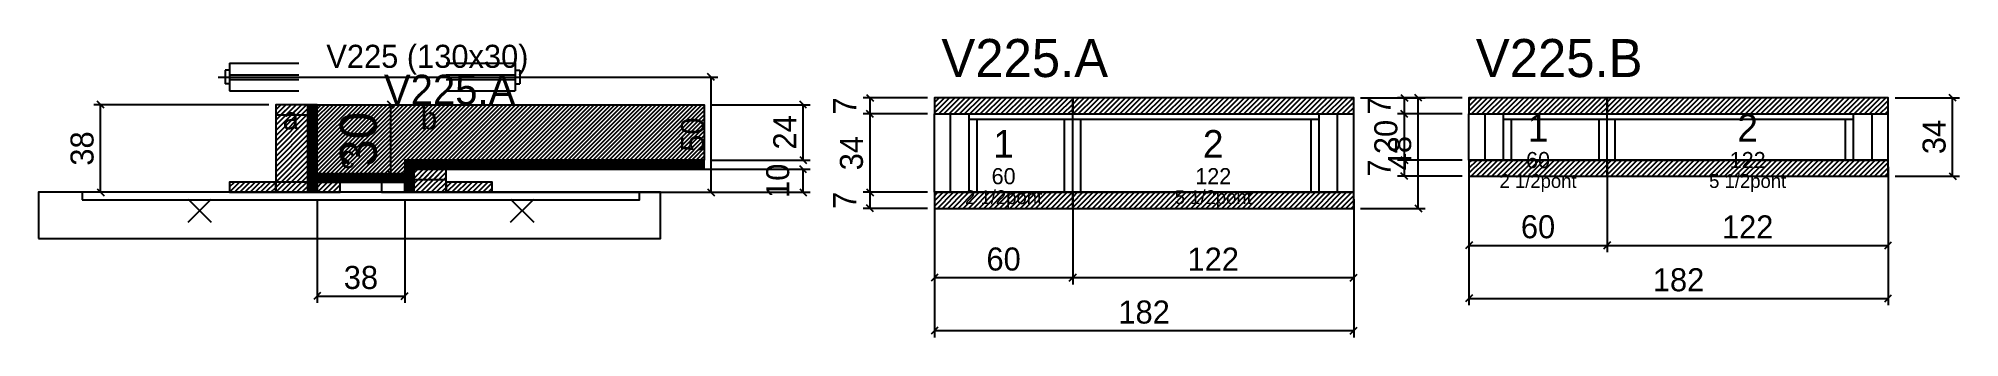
# Model space of a CAD drawing. Extents: x -81 to 753, y -97 to 33.
import ezdxf
from ezdxf.enums import TextEntityAlignment as Align

# ---------------------------------------------------------------- set-up
doc = ezdxf.new("R2010")
doc.units = 0
for name, color, linetype in [('5', 5, 'Continuous'), ('barrote', 126, 'Continuous'), ('CONCRETO', 251, 'Continuous'), ('COTA', 241, 'Continuous'), ('Cota Seção (2x)', 241, 'Continuous'), ('detalhes', 7, 'Continuous'), ('Hachura', 251, 'Continuous'), ('Madeira', 126, 'Continuous'), ('NOMENCLATURA', 7, 'Continuous'), ('Painéis', 200, 'Continuous'), ('presilha', 224, 'Continuous'), ('SARR_2.2x7', 40, 'Continuous'), ('SARR_3.5x7', 81, 'Continuous'), ('SCO-___-LAJ', 224, 'Continuous'), ('TENSOR', 224, 'Continuous'), ('texto', 7, 'Continuous'), ('Texto Seção', 7, 'Continuous')]:
    doc.layers.add(name, color=color, linetype=linetype)
doc.dimstyles.new('PAINEL', dxfattribs={"dimtxt": 10, "dimasz": 3, "dimexe": 3, "dimexo": 3, "dimgap": 3, "dimtad": 1, "dimblk": 'OBLIQUE', "dimblk1": 'OBLIQUE', "dimcen": 2.5, "dimclrd": 4, "dimclre": 4, "dimclrt": 240, "dimazin": 3, "dimtfac": 1, "dimtmove": 0, "dimatfit": 3})
doc.dimstyles.new('SECAO2X', dxfattribs={"dimtxt": 16, "dimasz": 3, "dimexe": 3, "dimexo": 3, "dimgap": 3, "dimtad": 1, "dimblk": 'OBLIQUE', "dimblk1": 'OBLIQUE', "dimcen": 2.5, "dimclrd": 4, "dimclre": 4, "dimclrt": 240, "dimazin": 3, "dimtfac": 1, "dimtmove": 0, "dimatfit": 3})

# ---------------------------------------------------------------- blocks, each defined once
blk = doc.blocks.new('_OBLIQUE')
at = {"color": 0, "linetype": 'BYBLOCK'}
blk.add_line((-0.5, -0.5), (0.5, 0.5), dxfattribs=at)

msp = doc.modelspace()

# ---------------------------------------------------------------- hatches: boundary and pattern name
at = {"layer": 'COTA'}
h = msp.add_hatch(dxfattribs=at)
h.set_pattern_fill('ANSI31', scale=0.4)
h.paths.add_polyline_path([(40, -26), (40, 4), (208, 4), (208, -20), (78, -20), (78, -26)])
h = msp.add_hatch(dxfattribs=at)
h.set_pattern_fill('ANSI31', scale=0.5)
h.paths.add_polyline_path([(308, 0), (368, 0), (368, 7), (308, 7)])
h = msp.add_hatch(dxfattribs=at)
h.set_pattern_fill('ANSI31', scale=0.5)
h.paths.add_polyline_path([(368, 0), (490, 0), (490, 7), (368, 7)])
h = msp.add_hatch(dxfattribs=at)
h.set_pattern_fill('ANSI31', scale=0.5)
h.paths.add_polyline_path([(540, 0), (600, 0), (600, 7), (540, 7)])
h = msp.add_hatch(dxfattribs=at)
h.set_pattern_fill('ANSI31', scale=0.5)
h.paths.add_polyline_path([(600, 0), (722, 0), (722, 7), (600, 7)])
h = msp.add_hatch(dxfattribs=at)
h.set_pattern_fill('ANSI31', scale=0.5)
h.paths.add_polyline_path([(540, -27), (600, -27), (600, -20), (540, -20)])
h = msp.add_hatch(dxfattribs=at)
h.set_pattern_fill('ANSI31', scale=0.5)
h.paths.add_polyline_path([(600, -27), (722, -27), (722, -20), (600, -20)])
h = msp.add_hatch(dxfattribs=at)
h.set_pattern_fill('ANSI31', scale=0.5)
h.paths.add_polyline_path([(308, -41), (368, -41), (368, -34), (308, -34)])
h = msp.add_hatch(dxfattribs=at)
h.set_pattern_fill('ANSI31', scale=0.5)
h.paths.add_polyline_path([(368, -41), (490, -41), (490, -34), (368, -34)])
at = {"layer": 'Hachura'}
h = msp.add_hatch(dxfattribs=at)
h.set_pattern_fill('ANSI31', scale=0.5)
h.paths.add_polyline_path([(22, -34), (36, -34), (36, 4), (22, 4)])
h = msp.add_hatch(dxfattribs=at)
h.set_pattern_fill('ANSI31', scale=0.5)
h.paths.add_polyline_path([(22, -0.4), (36, -0.4), (36, 4), (22, 4)])
h = msp.add_hatch(dxfattribs=at)
h.set_pattern_fill('SOLID')
h.paths.add_polyline_path([(36, -34), (40, -34), (40, 4), (36, 4)])
h = msp.add_hatch(dxfattribs=at)
h.set_pattern_fill('SOLID')
h.paths.add_polyline_path([(78, -24), (208, -24), (208, -20), (78, -20)])
h = msp.add_hatch(dxfattribs=at)
h.set_pattern_fill('SOLID')
h.paths.add_polyline_path([(78, -34), (82, -34), (82, -24), (78, -24)])
h = msp.add_hatch(dxfattribs=at)
h.set_pattern_fill('ANSI31', scale=0.5)
h.paths.add_polyline_path([(82, -34), (96, -34), (96, -24), (82, -24)])
h = msp.add_hatch(dxfattribs=at)
h.set_pattern_fill('ANSI31', scale=0.5)
h.paths.add_polyline_path([(82, -28.4), (96, -28.4), (96, -24), (82, -24)])
h = msp.add_hatch(dxfattribs=at)
h.set_pattern_fill('ANSI31', scale=0.5)
h.paths.add_polyline_path([(2, -34), (22, -34), (22, -29.6), (2, -29.6)])
h = msp.add_hatch(dxfattribs=at)
h.set_pattern_fill('SOLID')
h.paths.add_polyline_path([(40, -29.6), (78, -29.6), (78, -26), (40, -26)])
h = msp.add_hatch(dxfattribs=at)
h.set_pattern_fill('ANSI31', scale=0.5)
h.paths.add_polyline_path([(40, -34), (50, -34), (50, -29.6), (40, -29.6)])
h = msp.add_hatch(dxfattribs=at)
h.set_pattern_fill('ANSI31', scale=0.5)
h.paths.add_polyline_path([(96, -34), (116, -34), (116, -29.6), (96, -29.6)])

# ---------------------------------------------------------------- linework, layer by layer
for p, q in [((0, 19), (0, 13)), ((2, 19), (0, 19)), ((2, 22), (32, 22)), ((2, 22), (2, 10)), ((2, 17), (32, 17)), ((96, 22), (126, 22)), ((96, 17), (126, 17)), ((126, 22), (126, 10)), ((126, 19), (128, 19)), ((128, 19), (128, 13)), ((2, 13), (0, 13)), ((2, 15), (32, 15)), ((2, 10), (32, 10)), ((96, 15), (126, 15)), ((96, 10), (126, 10)), ((126, 13), (128, 13))]:
    msp.add_line(p, q)
at = {"layer": 'barrote'}
msp.add_lwpolyline([(-81, -54), (189, -54), (189, -34), (-81, -34)], close=True, dxfattribs=at)
at = {"layer": 'CONCRETO'}
msp.add_lwpolyline([(40, -26), (40, 4), (208, 4), (208, -20), (78, -20), (78, -26)], close=True, dxfattribs=at)
at = {"layer": 'Madeira'}
for points in [[(22, -34), (36, -34), (36, 4), (22, 4)], [(22, -0.4), (36, -0.4), (36, 4), (22, 4)], [(82, -34), (96, -34), (96, -24), (82, -24)], [(82, -28.4), (96, -28.4), (96, -24), (82, -24)], [(2, -34), (22, -34), (22, -29.6), (2, -29.6)], [(22, -34), (36, -34), (36, -29.6), (22, -29.6)], [(40, -34), (50, -34), (50, -29.6), (40, -29.6)], [(68, -34), (78, -34), (78, -29.6), (68, -29.6)], [(96, -34), (116, -34), (116, -29.6), (96, -29.6)]]:
    msp.add_lwpolyline(points, close=True, dxfattribs=at)
at = {"layer": 'Painéis'}
for p, q in [((308, 0), (368, 0)), ((308, -34), (308, 0)), ((368, -34), (368, 0)), ((368, -34), (368, 0)), ((368, 0), (490, 0)), ((368, -34), (368, 0)), ((490, -34), (490, 0)), ((540, 0), (600, 0)), ((540, -20), (540, 0)), ((600, -20), (600, 0)), ((600, -20), (600, 0)), ((600, 0), (722, 0)), ((600, -20), (600, 0)), ((722, -20), (722, 0)), ((540, -20), (600, -20)), ((600, -20), (722, -20)), ((308, -34), (368, -34)), ((368, -34), (490, -34))]:
    msp.add_line(p, q, dxfattribs=at)
for points in [[(36, -34), (40, -34), (40, 4), (36, 4)], [(78, -24), (208, -24), (208, -20), (78, -20)], [(78, -34), (82, -34), (82, -24), (78, -24)], [(40, -29.6), (78, -29.6), (78, -26), (40, -26)]]:
    msp.add_lwpolyline(points, close=True, dxfattribs=at)
at = {"layer": 'presilha'}
for p, q in [((-16, -47), (-6, -37)), ((-16, -37), (-6, -47)), ((124, -47), (134, -37)), ((124, -37), (134, -47))]:
    msp.add_line(p, q, dxfattribs=at)
at = {"layer": 'SARR_2.2x7'}
for p, q in [((315, -34), (315, 0)), ((483, -34), (483, 0)), ((547, -20), (547, 0)), ((715, -20), (715, 0)), ((323, -2.2), (368, -2.2)), ((368, -2.2), (475, -2.2)), ((555, -2.2), (600, -2.2)), ((600, -2.2), (707, -2.2))]:
    msp.add_line(p, q, dxfattribs=at)
at = {"layer": 'SARR_3.5x7'}
for p, q in [((323, -34), (323, 0)), ((368, -34), (368, 0)), ((368, -34), (368, 0)), ((475, -34), (475, 0)), ((555, -20), (555, 0)), ((600, -20), (600, 0)), ((600, -20), (600, 0)), ((707, -20), (707, 0)), ((326.5, -34), (326.5, -2.2)), ((364.5, -34), (364.5, -2.2)), ((371.5, -34), (371.5, -2.2)), ((471.5, -34), (471.5, -2.2)), ((558.5, -20), (558.5, -2.2)), ((596.5, -20), (596.5, -2.2)), ((603.5, -20), (603.5, -2.2)), ((703.5, -20), (703.5, -2.2)), ((555, -20), (558.5, -20)), ((596.5, -20), (600, -20)), ((600, -20), (603.5, -20)), ((703.5, -20), (707, -20)), ((323, -34), (326.5, -34)), ((364.5, -34), (368, -34)), ((368, -34), (371.5, -34)), ((471.5, -34), (475, -34))]:
    msp.add_line(p, q, dxfattribs=at)
at = {"layer": 'SCO-___-LAJ'}
for points in [[(308, 0), (368, 0), (368, 7), (308, 7)], [(368, 0), (490, 0), (490, 7), (368, 7)], [(540, 0), (600, 0), (600, 7), (540, 7)], [(600, 0), (722, 0), (722, 7), (600, 7)], [(540, -27), (600, -27), (600, -20), (540, -20)], [(600, -27), (722, -27), (722, -20), (600, -20)], [(-62, -37.2), (180, -37.2), (180, -34), (-62, -34)], [(308, -41), (368, -41), (368, -34), (308, -34)], [(368, -41), (490, -41), (490, -34), (368, -34)]]:
    msp.add_lwpolyline(points, close=True, dxfattribs=at)
at = {"layer": 'TENSOR'}
msp.add_line((-3, 16), (206, 16), dxfattribs=at)

# ---------------------------------------------------------------- texts
at = {"layer": '5'}
for s, height, p in [('1', 12, (570, -6)), ('2', 12, (661, -6)), ('1', 12, (338, -13)), ('2', 12, (429, -13)), ('60', 7, (570, -20)), ('122', 7, (661, -20)), ('60', 7, (338, -27)), ('122', 7, (429, -27))]:
    msp.add_text(s, height=height, dxfattribs=at).set_placement(p, align=Align.MIDDLE_CENTER)
at = {"layer": 'detalhes'}
for s, p in [('a', (25, -6.7)), ('b', (85, -6.7)), ('c', (50, -23.5))]:
    msp.add_text(s, height=9.6, dxfattribs=at).set_placement(p)
at = {"layer": 'NOMENCLATURA'}
for s, p in [('V225.A', (311, 16)), ('V225.B', (543, 16))]:
    msp.add_text(s, height=16.5, dxfattribs=at).set_placement(p)
at = {"layer": 'texto', "char_height": 6, "attachment_point": 5}
for s, insert in [('2 1/2pont', (338, -37)), ('5 1/2pont', (429, -37)), ('2 1/2pont', (570, -30)), ('5 1/2pont', (661, -30))]:
    msp.add_mtext(s, dxfattribs=dict(at, insert=insert))
at = {"layer": 'Texto Seção'}
for s, height, p in [('V225 (130x30)', 10, (44, 20)), ('V225.A', 13, (69, 4))]:
    msp.add_text(s, height=height, dxfattribs=at).set_placement(p)

# ---------------------------------------------------------------- dimensions: what is measured, and where the dimension line sits
at = {"layer": 'COTA'}
for base, p1, p2 in [((211, -34), (96, -34), (96, 16)), ((280, 0), (308, 0), (308, 7)), ((518, -41), (490, -41), (490, 7)), ((512, 0), (540, 0), (540, 7)), ((750, -27), (722, -27), (722, 7)), ((-54, -34), (2, -34), (22, 4)), ((251, -20), (208, -20), (208, 4)), ((280, -34), (308, -34), (308, 0)), ((512, -20), (540, -20), (540, 0)), ((251, -34), (96, -34), (96, -24)), ((512, -27), (540, -27), (540, -20)), ((280, -41), (308, -41), (308, -34))]:
    msp.add_linear_dim(base=base, p1=p1, p2=p2, angle=90, dimstyle='PAINEL', dxfattribs=at).render()
for base, p1, p2 in [((540, -57), (540, -20), (600, -20)), ((540, -80), (540, -20), (722, -20)), ((600, -57), (600, -20), (722, -20)), ((40, -79), (40, -34), (78, -34)), ((308, -71), (308, -34), (368, -34)), ((308, -94), (308, -34), (490, -34)), ((368, -71), (368, -34), (490, -34))]:
    msp.add_linear_dim(base=base, p1=p1, p2=p2, dimstyle='PAINEL', dxfattribs=at).render()
at = {"layer": 'Cota Seção (2x)'}
msp.add_linear_dim(base=(72, -26), p1=(40, -26), p2=(40, 4), angle=90, dimstyle='SECAO2X', dxfattribs=at).render()

doc.saveas('drawing.dxf')
